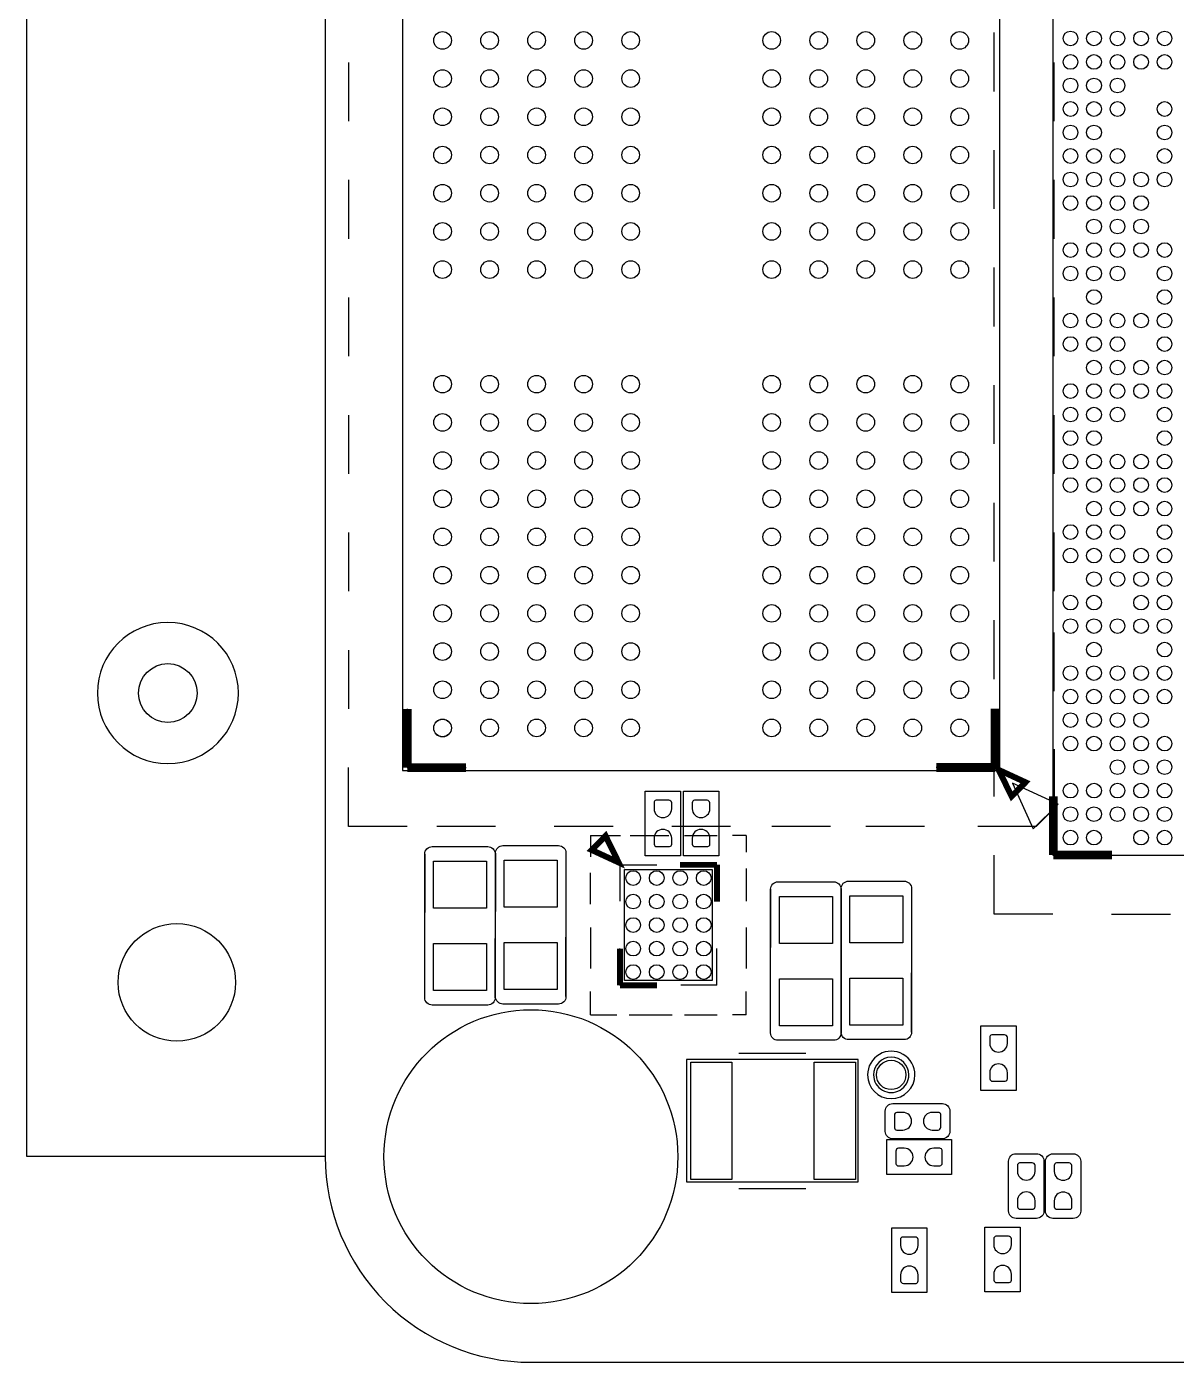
# Model space of a CAD drawing. Extents: x 24 to 162, y 5 to 143.
# Drawn here: x 23.55 to 43.11, y 4.79 to 27.51 of the extents above; entities that cross this region are included whole.
import ezdxf

# ---------------------------------------------------------------- set-up
doc = ezdxf.new("R2010")
doc.units = 0
for name, color, linetype in [('BG_OUTLINE', 7, 'CONTINUOUS'), ('BG_SILKSCREEN_TOP', 7, 'CONTINUOUS'), ('PG_ASSEMBLY_TOP', 200, 'CONTINUOUS'), ('PG_SILKSCREEN_TOP', 73, 'CONTINUOUS'), ('PIN_TOP', 110, 'CONTINUOUS')]:
    doc.layers.add(name, color=color, linetype=linetype)

# ---------------------------------------------------------------- blocks, each defined once
blk = doc.blocks.new('FIGURE_CIRCLE')
blk.add_circle((0, 0), 0.5)

msp = doc.modelspace()

# ---------------------------------------------------------------- linework, layer by layer
at = {"layer": 'BG_OUTLINE'}
msp.add_lwpolyline([(28.629356, 8.286242), (23.549356, 8.286242), (23.549356, 125.614176), (28.629356, 125.614176), (28.629356, 101.14915)], dxfattribs=at)
msp.add_lwpolyline([(32.12973, 4.786376), (80.129634, 4.786376, 0.414205), (83.629246, 8.286242), (83.629246, 41.286176, 0.414226), (80.129634, 44.786296), (32.12973, 44.786296, 0.414268), (28.629356, 41.286176), (28.629356, 8.286242, 0.414248)], format="xyb", close=True, dxfattribs=at)
at = {"layer": 'BG_SILKSCREEN_TOP'}
for points, const_width in [([(30.025086, 15.904464), (30.025086, 14.904466)], 0.150114), ([(40.02532, 14.907514), (40.02532, 15.907512)], 0.150114), ([(30.025086, 14.904466), (31.025084, 14.904466)], 0.150114), ([(39.025322, 14.907514), (40.02532, 14.907514)], 0.150114), ([(40.086534, 14.867636), (40.307768, 14.417294), (40.543734, 14.656816), (40.086534, 14.867636)], 0.1016), ([(41.017698, 14.41831), (41.017698, 13.418312)], 0.150114), ([(33.619948, 13.292836), (33.398714, 13.743178), (33.162748, 13.503656), (33.619948, 13.292836)], 0.1016), ([(41.017698, 13.418312), (42.017696, 13.418312)], 0.150114), ([(35.293046, 13.251688), (34.665412, 13.251688)], 0.100076), ([(35.293046, 13.251688), (35.293046, 12.625578)], 0.100076), ([(35.293046, 13.251688), (35.293046, 12.625578)], 0.100076), ([(33.643062, 11.201654), (33.643062, 11.827764)], 0.100076), ([(33.643062, 11.201654), (33.643062, 11.827764)], 0.100076), ([(33.643062, 11.201654), (34.270696, 11.201654)], 0.100076), ([(33.643062, 11.201654), (34.270696, 11.201654)], 0.100076)]:
    msp.add_lwpolyline(points, dxfattribs=dict(at, const_width=const_width))
at = {"layer": 'PG_ASSEMBLY_TOP'}
for points in [[(29.944822, 29.981144), (29.944822, 14.856206)], [(40.104822, 14.856206), (40.104822, 29.981144)], [(29.944822, 14.856206), (40.104822, 14.856206)], [(34.073084, 13.405866), (34.073084, 14.505686)], [(34.073084, 14.505686), (34.673032, 14.505686)], [(34.673032, 14.505686), (34.673032, 13.405866)], [(34.72307, 13.405866), (34.72307, 14.505686)], [(34.72307, 14.505686), (35.323018, 14.505686)], [(35.323018, 14.505686), (35.323018, 13.405866)], [(30.322012, 10.991088), (30.322012, 13.434314)], [(30.449012, 13.561314), (31.393892, 13.561314)], [(31.520892, 13.434314), (31.520892, 10.991088)], [(31.525718, 11.008868), (31.525718, 13.452094)], [(31.652718, 13.579094), (32.597598, 13.579094)], [(32.724598, 13.452094), (32.724598, 11.008868)], [(34.673032, 13.405866), (34.073084, 13.405866)], [(35.323018, 13.405866), (34.72307, 13.405866)], [(36.334446, 12.963144), (37.279326, 12.963144)], [(37.533326, 12.974066), (38.478206, 12.974066)], [(36.207446, 10.392664), (36.207446, 12.836144)], [(37.406326, 10.403586), (37.406326, 12.847066)], [(37.406326, 12.836144), (37.406326, 10.392664)], [(38.605206, 12.847066), (38.605206, 10.403586)], [(31.393892, 10.864088), (30.449012, 10.864088)], [(32.597598, 10.881868), (31.652718, 10.881868)], [(39.784528, 9.413748), (39.784528, 10.513568)], [(39.784528, 10.513568), (40.38473, 10.513568)], [(40.38473, 10.513568), (40.38473, 9.413748)], [(37.279326, 10.265664), (36.334446, 10.265664)], [(38.478206, 10.276586), (37.533326, 10.276586)], [(40.38473, 9.413748), (39.784528, 9.413748)], [(38.283642, 9.189466), (39.129716, 9.189466)], [(38.156642, 8.716264), (38.156642, 9.062466)], [(39.256716, 9.062466), (39.256716, 8.716264)], [(38.182042, 8.579612), (39.281862, 8.579612)], [(38.182042, 7.97941), (38.182042, 8.579612)], [(39.129716, 8.589264), (38.283642, 8.589264)], [(39.281862, 8.579612), (39.281862, 7.97941)], [(40.256968, 7.362444), (40.256968, 8.208518)], [(40.383968, 8.335518), (40.73017, 8.335518)], [(40.85717, 8.208518), (40.85717, 7.362444)], [(40.883332, 7.360666), (40.883332, 8.20674)], [(41.010332, 8.33374), (41.356534, 8.33374)], [(41.483534, 8.20674), (41.483534, 7.360666)], [(39.281862, 7.97941), (38.182042, 7.97941)], [(38.266624, 5.973826), (38.266624, 7.073646)], [(38.266624, 7.073646), (38.866826, 7.073646)], [(38.866826, 7.073646), (38.866826, 5.973826)], [(39.85387, 5.986272), (39.85387, 7.086092)], [(39.85387, 7.086092), (40.453818, 7.086092)], [(40.73017, 7.235444), (40.383968, 7.235444)], [(40.453818, 7.086092), (40.453818, 5.986272)], [(41.356534, 7.233666), (41.010332, 7.233666)], [(38.866826, 5.973826), (38.266624, 5.973826)], [(40.453818, 5.986272), (39.85387, 5.986272)]]:
    msp.add_lwpolyline(points, dxfattribs=at)
for points in [[(27.151076, 16.174974, 1), (24.751284, 16.174974, 1)], [(38.558724, 9.677146, 1), (37.958452, 9.67697, 1)]]:
    msp.add_lwpolyline(points, format="xyb", close=True, dxfattribs=at)
for points in [[(30.322012, 13.434314, -0.414398), (30.449012, 13.561314)], [(31.393892, 13.561314, -0.414626), (31.520892, 13.434314)], [(31.525718, 13.452094, -0.41453), (31.652718, 13.579094)], [(32.597598, 13.579094, -0.414493), (32.724598, 13.452094)], [(36.207446, 12.836144, -0.414266), (36.334446, 12.963144)], [(37.279326, 12.963144, -0.414414), (37.406326, 12.836144)], [(37.406326, 12.847066, -0.414398), (37.533326, 12.974066)], [(38.478206, 12.974066, -0.414281), (38.605206, 12.847066)], [(30.449012, 10.864088, -0.414315), (30.322012, 10.991088)], [(31.520892, 10.991088, -0.414543), (31.393892, 10.864088)], [(31.652718, 10.881868, -0.414447), (31.525718, 11.008868)], [(32.724598, 11.008868, -0.41441), (32.597598, 10.881868)], [(36.334446, 10.265664, -0.414137), (36.207446, 10.392664)], [(37.406326, 10.392664, -0.414284), (37.279326, 10.265664)], [(37.533326, 10.276586, -0.414269), (37.406326, 10.403586)], [(38.605206, 10.403586, -0.414152), (38.478206, 10.276586)], [(38.156642, 9.062466, -0.414035), (38.283642, 9.189466)], [(39.129716, 9.189466, -0.413937), (39.256716, 9.062466)], [(38.283642, 8.589264, -0.41449), (38.156642, 8.716264)], [(39.256716, 8.716264, -0.414392), (39.129716, 8.589264)], [(40.256968, 8.208518, -0.414214), (40.383968, 8.335518)], [(40.73017, 8.335518, -0.414214), (40.85717, 8.208518)], [(40.883332, 8.20674, -0.414214), (41.010332, 8.33374)], [(41.356534, 8.33374, -0.414214), (41.483534, 8.20674)], [(40.383968, 7.235444, -0.414214), (40.256968, 7.362444)], [(40.85717, 7.362444, -0.414214), (40.73017, 7.235444)], [(41.010332, 7.233666, -0.414214), (40.883332, 7.360666)], [(41.483534, 7.360666, -0.414214), (41.356534, 7.233666)]]:
    msp.add_lwpolyline(points, format="xyb", dxfattribs=at)
for points in [[(33.723072, 11.281664), (33.723072, 13.171424), (35.21329, 13.171424), (35.21329, 11.281664)], [(34.77514, 7.854696), (37.69614, 7.854696), (37.69614, 9.937496), (34.77514, 9.937496)]]:
    msp.add_lwpolyline(points, close=True, dxfattribs=at)
at = {"layer": 'PG_SILKSCREEN_TOP'}
for points in [[(41.008808, 29.305504), (41.008808, 13.413994)], [(40.00881, 26.414222), (40.00881, 27.41422)], [(29.024834, 26.90622), (29.024834, 25.906222)], [(41.02481, 26.90622), (41.02481, 25.906222)], [(40.00881, 24.414226), (40.00881, 25.414224)], [(29.024834, 24.906224), (29.024834, 23.906226)], [(41.02481, 24.906224), (41.02481, 23.906226)], [(40.00881, 22.41423), (40.00881, 23.414228)], [(29.024834, 22.906228), (29.024834, 21.90623)], [(41.02481, 22.906228), (41.02481, 21.90623)], [(40.00881, 20.41398), (40.00881, 21.413978)], [(29.024834, 20.906232), (29.024834, 19.906234)], [(41.02481, 20.906232), (41.02481, 19.906234)], [(40.00881, 18.413984), (40.00881, 19.413982)], [(29.024834, 18.906236), (29.024834, 17.906238)], [(41.02481, 18.906236), (41.02481, 17.906238)], [(40.00881, 16.413988), (40.00881, 17.413986)], [(41.02481, 17.206214), (41.02481, 16.206216)], [(29.024834, 16.90624), (29.024834, 15.906242)], [(30.024832, 15.906242), (30.024832, 14.906244), (31.02483, 14.906244)], [(40.024812, 15.906242), (40.024812, 14.906244), (39.024814, 14.906244)], [(40.00881, 14.413992), (40.00881, 15.41399)], [(39.729918, 13.911326), (40.729916, 13.911326), (41.037002, 14.218412), (41.037002, 15.21841)], [(30.024832, 13.906246), (29.024834, 13.906246), (29.024834, 14.906244)], [(31.524956, 13.906246), (30.524958, 13.906246)], [(33.524952, 13.906246), (32.524954, 13.906246)], [(35.524948, 13.906246), (34.52495, 13.906246)], [(37.22497, 13.906246), (36.224972, 13.906246)], [(38.824916, 13.906246), (37.824918, 13.906246)], [(33.142936, 13.75156), (33.654492, 13.75156)], [(33.142936, 13.75156), (33.142936, 13.390372)], [(33.816798, 13.75156), (34.472372, 13.75156)], [(34.739834, 13.75156), (35.296602, 13.75156)], [(35.792918, 13.75156), (35.560254, 13.75156)], [(35.792918, 13.75156), (35.792918, 13.467334)], [(30.322012, 13.434314), (30.322012, 12.441936)], [(30.449012, 13.561314), (31.393892, 13.561314)], [(31.520892, 13.434314), (31.520892, 12.441936)], [(31.525718, 13.452094), (31.525718, 12.459716)], [(31.652718, 13.579094), (32.597598, 13.579094)], [(32.724598, 13.452094), (32.724598, 12.459716)], [(41.008808, 12.413996), (40.00881, 12.413996), (40.00881, 13.413994)], [(41.008808, 13.413994), (57.255918, 13.413994)], [(33.643062, 13.251688), (33.643062, 12.634214)], [(33.643062, 13.251688), (34.270696, 13.251688)], [(35.293046, 13.251688), (34.679636, 13.251688)], [(35.293046, 13.251688), (35.293046, 12.634214)], [(35.792918, 13.18768), (35.792918, 12.630912)], [(33.142936, 12.580874), (33.142936, 13.113766)], [(36.334446, 12.963144), (37.279326, 12.963144)], [(37.533326, 12.974066), (38.478206, 12.974066)], [(36.207446, 12.836144), (36.207446, 11.843512)], [(37.406326, 12.847066), (37.406326, 11.854434)], [(37.406326, 12.836144), (37.406326, 11.843512)], [(38.605206, 12.847066), (38.605206, 11.854434)], [(42.008806, 12.413996), (43.008804, 12.413996)], [(33.142936, 12.185396), (33.142936, 11.485372)], [(35.792918, 12.185396), (35.792918, 11.485372)], [(30.322012, 10.991088), (30.322012, 12.000484)], [(31.520892, 10.991088), (31.520892, 12.000484)], [(31.525718, 11.008868), (31.525718, 12.018264)], [(32.724598, 11.008868), (32.724598, 12.018264)], [(33.643062, 11.201654), (33.643062, 11.827764)], [(35.293046, 11.201654), (35.293046, 11.827764)], [(36.207446, 10.392664), (36.207446, 11.40206)], [(37.406326, 10.403586), (37.406326, 11.412982)], [(37.406326, 10.392664), (37.406326, 11.40206)], [(38.605206, 10.403586), (38.605206, 11.412982)], [(33.643062, 11.201654), (34.270696, 11.201654)], [(35.293046, 11.201654), (34.679636, 11.201654)], [(33.142936, 10.701528), (33.142936, 11.094466)], [(35.792918, 10.701528), (35.792918, 11.094466)], [(31.393892, 10.864088), (30.449012, 10.864088)], [(32.597598, 10.881868), (31.652718, 10.881868)], [(33.142936, 10.701528), (33.587436, 10.701528)], [(33.80105, 10.701528), (34.533078, 10.701528)], [(34.739834, 10.701528), (35.296602, 10.701528)], [(35.792918, 10.701528), (35.560254, 10.701528)], [(37.279326, 10.265664), (36.334446, 10.265664)], [(38.478206, 10.276586), (37.533326, 10.276586)], [(35.663886, 10.045954), (36.8046, 10.045954)], [(35.663886, 7.745984), (36.8046, 7.745984)]]:
    msp.add_lwpolyline(points, dxfattribs=at)
for points in [[(40.676322, 13.861796), (41.100502, 14.28623), (40.322754, 14.639798)], [(33.397952, 13.781532), (33.131506, 13.515086), (33.619948, 13.292836)]]:
    msp.add_lwpolyline(points, close=True, dxfattribs=at)
for points in [[(30.322012, 13.434314, -0.414398), (30.449012, 13.561314)], [(31.393892, 13.561314, -0.414626), (31.520892, 13.434314)], [(31.525718, 13.452094, -0.41453), (31.652718, 13.579094)], [(32.597598, 13.579094, -0.414493), (32.724598, 13.452094)], [(36.207446, 12.836144, -0.414266), (36.334446, 12.963144)], [(37.279326, 12.963144, -0.414414), (37.406326, 12.836144)], [(37.406326, 12.847066, -0.414398), (37.533326, 12.974066)], [(38.478206, 12.974066, -0.414281), (38.605206, 12.847066)], [(30.449012, 10.864088, -0.414315), (30.322012, 10.991088)], [(31.520892, 10.991088, -0.414543), (31.393892, 10.864088)], [(31.652718, 10.881868, -0.414447), (31.525718, 11.008868)], [(32.724598, 11.008868, -0.41441), (32.597598, 10.881868)], [(36.334446, 10.265664, -0.414137), (36.207446, 10.392664)], [(37.406326, 10.392664, -0.414284), (37.279326, 10.265664)], [(37.533326, 10.276586, -0.414269), (37.406326, 10.403586)], [(38.605206, 10.403586, -0.414152), (38.478206, 10.276586)], [(38.661848, 9.677146, 1.000097), (37.855398, 9.676892, 0.999903), (38.661848, 9.677146)]]:
    msp.add_lwpolyline(points, format="xyb", dxfattribs=at)
at = {"layer": 'PIN_TOP'}
for points in [[(34.523172, 14.205966), (34.523172, 14.307566, 0.375524), (34.474658, 14.349984), (34.258758, 14.349984, 0.365016), (34.222944, 14.307566), (34.222944, 14.205966, 0.99984)], [(35.173158, 14.205966), (35.173158, 14.307566, 0.375524), (35.124644, 14.349984), (34.908744, 14.349984, 0.365016), (34.87293, 14.307566), (34.87293, 14.205966, 0.99984)], [(34.222944, 13.705586), (34.222944, 13.603986, 0.375524), (34.271458, 13.561568), (34.487358, 13.561568, 0.365016), (34.523172, 13.603986), (34.523172, 13.705586, 0.99984)], [(34.87293, 13.705586), (34.87293, 13.603986, 0.375524), (34.921444, 13.561568), (35.137344, 13.561568, 0.365016), (35.173158, 13.603986), (35.173158, 13.705586, 0.99984)], [(40.23487, 10.213848), (40.23487, 10.315448, 0.375524), (40.186356, 10.357866), (39.970456, 10.357866, 0.365016), (39.934642, 10.315448), (39.934642, 10.213848, 0.99984)], [(39.934642, 9.713468), (39.934642, 9.611868, 0.375524), (39.983156, 9.56945), (40.199056, 9.56945, 0.365016), (40.23487, 9.611868), (40.23487, 9.713468, 0.99984)], [(38.456362, 9.039352), (38.354762, 9.039352, 0.375524), (38.312344, 8.990838), (38.312344, 8.774938, 0.365016), (38.354762, 8.739124), (38.456362, 8.739124, 0.99984)], [(38.956742, 8.739124), (39.058342, 8.739124, 0.375524), (39.10076, 8.787638), (39.10076, 9.003538, 0.365016), (39.058342, 9.039352), (38.956742, 9.039352, 0.99984)], [(38.481762, 8.429752), (38.380162, 8.429752, 0.375524), (38.337744, 8.381238), (38.337744, 8.165338, 0.365016), (38.380162, 8.129524), (38.481762, 8.129524, 0.99984)], [(38.982142, 8.129524), (39.083742, 8.129524, 0.375524), (39.12616, 8.178038), (39.12616, 8.393938, 0.365016), (39.083742, 8.429752), (38.982142, 8.429752, 0.99984)], [(40.70731, 8.035798), (40.70731, 8.137398, 0.375524), (40.658796, 8.179816), (40.442896, 8.179816, 0.365016), (40.407082, 8.137398), (40.407082, 8.035798, 0.99984)], [(41.333674, 8.03402), (41.333674, 8.13562, 0.375524), (41.28516, 8.178038), (41.06926, 8.178038, 0.365016), (41.033446, 8.13562), (41.033446, 8.03402, 0.99984)], [(40.407082, 7.535418), (40.407082, 7.433818, 0.375524), (40.455596, 7.3914), (40.671496, 7.3914, 0.365016), (40.70731, 7.433818), (40.70731, 7.535418, 0.99984)], [(41.033446, 7.53364), (41.033446, 7.43204, 0.375524), (41.08196, 7.389622), (41.29786, 7.389622, 0.365016), (41.333674, 7.43204), (41.333674, 7.53364, 0.99984)], [(38.716712, 6.773926), (38.716712, 6.875526, 0.375524), (38.668198, 6.917944), (38.452298, 6.917944, 0.365016), (38.416484, 6.875526), (38.416484, 6.773926, 0.99984)], [(40.303958, 6.786372), (40.303958, 6.887972, 0.375524), (40.255444, 6.93039), (40.039544, 6.93039, 0.365016), (40.00373, 6.887972), (40.00373, 6.786372, 0.99984)], [(38.416484, 6.273546), (38.416484, 6.171946, 0.375524), (38.464998, 6.129528), (38.680898, 6.129528, 0.365016), (38.716712, 6.171946), (38.716712, 6.273546, 0.99984)], [(40.00373, 6.285992), (40.00373, 6.184392, 0.375524), (40.052244, 6.141974), (40.268144, 6.141974, 0.365016), (40.303958, 6.184392), (40.303958, 6.285992, 0.99984)]]:
    msp.add_lwpolyline(points, format="xyb", close=True, dxfattribs=at)
for points in [[(31.371413, 12.512802), (30.471491, 12.512802), (30.471491, 13.312902), (31.371413, 13.312902)], [(32.575119, 12.530582), (31.675197, 12.530582), (31.675197, 13.330682), (32.575119, 13.330682)], [(37.256847, 11.914378), (36.356925, 11.914378), (36.356925, 12.714478), (37.256847, 12.714478)], [(38.455727, 11.9253), (37.555805, 11.9253), (37.555805, 12.7254), (38.455727, 12.7254)], [(31.371413, 11.112754), (30.471491, 11.112754), (30.471491, 11.912854), (31.371413, 11.912854)], [(32.575119, 11.130534), (31.675197, 11.130534), (31.675197, 11.930634), (32.575119, 11.930634)], [(37.256847, 10.51433), (36.356925, 10.51433), (36.356925, 11.31443), (37.256847, 11.31443)], [(38.455727, 10.525252), (37.555805, 10.525252), (37.555805, 11.325352), (38.455727, 11.325352)], [(34.848292, 7.896098), (34.848292, 9.896094), (35.548316, 9.896094), (35.548316, 7.896098)], [(36.948364, 7.896098), (36.948364, 9.896094), (37.648388, 9.896094), (37.648388, 7.896098)]]:
    msp.add_lwpolyline(points, close=True, dxfattribs=at)
for centre, radius in [((30.62478, 27.281124), 0.149987), ((31.42488, 27.281124), 0.149987), ((32.224726, 27.281124), 0.149987), ((33.024826, 27.281124), 0.149987), ((33.824926, 27.281124), 0.149987), ((36.224718, 27.281124), 0.149987), ((37.024818, 27.281124), 0.149987), ((37.824918, 27.281124), 0.149987), ((38.624764, 27.281124), 0.149987), ((39.424864, 27.281124), 0.149987), ((41.309036, 27.314144), 0.124968), ((41.708832, 27.314144), 0.124968), ((42.108882, 27.314144), 0.124968), ((42.508932, 27.314144), 0.124968), ((42.908982, 27.314144), 0.124968), ((41.309036, 26.914094), 0.124968), ((41.708832, 26.914094), 0.124968), ((42.108882, 26.914094), 0.124968), ((42.508932, 26.914094), 0.124968), ((42.908982, 26.914094), 0.124968), ((30.62478, 26.631138), 0.149987), ((31.42488, 26.631138), 0.149987), ((32.224726, 26.631138), 0.149987), ((33.024826, 26.631138), 0.149987), ((33.824926, 26.631138), 0.149987), ((36.224718, 26.631138), 0.149987), ((37.024818, 26.631138), 0.149987), ((37.824918, 26.631138), 0.149987), ((38.624764, 26.631138), 0.149987), ((39.424864, 26.631138), 0.149987), ((41.309036, 26.514044), 0.124968), ((41.708832, 26.514044), 0.124968), ((42.108882, 26.514044), 0.124968), ((41.309036, 26.113994), 0.124968), ((41.708832, 26.113994), 0.124968), ((42.108882, 26.113994), 0.124968), ((42.908982, 26.113994), 0.124968), ((30.62478, 25.981152), 0.149987), ((31.42488, 25.981152), 0.149987), ((32.224726, 25.981152), 0.149987), ((33.024826, 25.981152), 0.149987), ((33.824926, 25.981152), 0.149987), ((36.224718, 25.981152), 0.149987), ((37.024818, 25.981152), 0.149987), ((37.824918, 25.981152), 0.149987), ((38.624764, 25.981152), 0.149987), ((39.424864, 25.981152), 0.149987), ((41.309036, 25.714198), 0.124968), ((41.708832, 25.714198), 0.124968), ((42.908982, 25.714198), 0.124968), ((30.62478, 25.331166), 0.149987), ((31.42488, 25.331166), 0.149987), ((32.224726, 25.331166), 0.149987), ((33.024826, 25.331166), 0.149987), ((33.824926, 25.331166), 0.149987), ((36.224718, 25.331166), 0.149987), ((37.024818, 25.331166), 0.149987), ((37.824918, 25.331166), 0.149987), ((38.624764, 25.331166), 0.149987), ((39.424864, 25.331166), 0.149987), ((41.309036, 25.314148), 0.124968), ((41.708832, 25.314148), 0.124968), ((42.108882, 25.314148), 0.124968), ((42.908982, 25.314148), 0.124968), ((41.309036, 24.914098), 0.124968), ((41.708832, 24.914098), 0.124968), ((42.108882, 24.914098), 0.124968), ((42.508932, 24.914098), 0.124968), ((42.908982, 24.914098), 0.124968), ((30.62478, 24.68118), 0.149987), ((31.42488, 24.68118), 0.149987), ((32.224726, 24.68118), 0.149987), ((33.024826, 24.68118), 0.149987), ((33.824926, 24.68118), 0.149987), ((36.224718, 24.68118), 0.149987), ((37.024818, 24.68118), 0.149987), ((37.824918, 24.68118), 0.149987), ((38.624764, 24.68118), 0.149987), ((39.424864, 24.68118), 0.149987), ((41.309036, 24.514048), 0.124968), ((41.708832, 24.514048), 0.124968), ((42.108882, 24.514048), 0.124968), ((42.508932, 24.514048), 0.124968), ((30.62478, 24.031194), 0.149987), ((31.42488, 24.031194), 0.149987), ((32.224726, 24.031194), 0.149987), ((33.024826, 24.031194), 0.149987), ((33.824926, 24.031194), 0.149987), ((36.224718, 24.031194), 0.149987), ((37.024818, 24.031194), 0.149987), ((37.824918, 24.031194), 0.149987), ((38.624764, 24.031194), 0.149987), ((39.424864, 24.031194), 0.149987), ((41.708832, 24.113998), 0.124968), ((42.108882, 24.113998), 0.124968), ((42.508932, 24.113998), 0.124968), ((41.309036, 23.714202), 0.124968), ((41.708832, 23.714202), 0.124968), ((42.108882, 23.714202), 0.124968), ((42.508932, 23.714202), 0.124968), ((42.908982, 23.714202), 0.124968), ((30.62478, 23.381208), 0.149987), ((31.42488, 23.381208), 0.149987), ((32.224726, 23.381208), 0.149987), ((33.024826, 23.381208), 0.149987), ((33.824926, 23.381208), 0.149987), ((36.224718, 23.381208), 0.149987), ((37.024818, 23.381208), 0.149987), ((37.824918, 23.381208), 0.149987), ((38.624764, 23.381208), 0.149987), ((39.424864, 23.381208), 0.149987), ((41.309036, 23.314152), 0.124968), ((41.708832, 23.314152), 0.124968), ((42.108882, 23.314152), 0.124968), ((42.908982, 23.314152), 0.124968), ((41.708832, 22.914102), 0.124968), ((42.908982, 22.914102), 0.124968), ((41.309036, 22.514052), 0.124968), ((41.708832, 22.514052), 0.124968), ((42.108882, 22.514052), 0.124968), ((42.508932, 22.514052), 0.124968), ((42.908982, 22.514052), 0.124968), ((41.309036, 22.114002), 0.124968), ((41.708832, 22.114002), 0.124968), ((42.108882, 22.114002), 0.124968), ((42.908982, 22.114002), 0.124968), ((41.708832, 21.714206), 0.124968), ((42.108882, 21.714206), 0.124968), ((42.508932, 21.714206), 0.124968), ((42.908982, 21.714206), 0.124968), ((30.62478, 21.430996), 0.149987), ((31.42488, 21.430996), 0.149987), ((32.224726, 21.430996), 0.149987), ((33.024826, 21.430996), 0.149987), ((33.824926, 21.430996), 0.149987), ((36.224718, 21.430996), 0.149987), ((37.024818, 21.430996), 0.149987), ((37.824918, 21.430996), 0.149987), ((38.624764, 21.430996), 0.149987), ((39.424864, 21.430996), 0.149987), ((41.309036, 21.314156), 0.124968), ((41.708832, 21.314156), 0.124968), ((42.108882, 21.314156), 0.124968), ((42.508932, 21.314156), 0.124968), ((42.908982, 21.314156), 0.124968), ((30.62478, 20.78101), 0.149987), ((31.42488, 20.78101), 0.149987), ((32.224726, 20.78101), 0.149987), ((33.024826, 20.78101), 0.149987), ((33.824926, 20.78101), 0.149987), ((36.224718, 20.78101), 0.149987), ((37.024818, 20.78101), 0.149987), ((37.824918, 20.78101), 0.149987), ((38.624764, 20.78101), 0.149987), ((39.424864, 20.78101), 0.149987), ((41.309036, 20.914106), 0.124968), ((41.708832, 20.914106), 0.124968), ((42.108882, 20.914106), 0.124968), ((42.908982, 20.914106), 0.124968), ((41.309036, 20.514056), 0.124968), ((41.708832, 20.514056), 0.124968), ((42.908982, 20.514056), 0.124968), ((30.62478, 20.131024), 0.149987), ((31.42488, 20.131024), 0.149987), ((32.224726, 20.131024), 0.149987), ((33.024826, 20.131024), 0.149987), ((33.824926, 20.131024), 0.149987), ((36.224718, 20.131024), 0.149987), ((37.024818, 20.131024), 0.149987), ((37.824918, 20.131024), 0.149987), ((38.624764, 20.131024), 0.149987), ((39.424864, 20.131024), 0.149987), ((41.309036, 20.114006), 0.124968), ((41.708832, 20.114006), 0.124968), ((42.108882, 20.114006), 0.124968), ((42.508932, 20.114006), 0.124968), ((42.908982, 20.114006), 0.124968), ((41.309036, 19.71421), 0.124968), ((41.708832, 19.71421), 0.124968), ((42.108882, 19.71421), 0.124968), ((42.508932, 19.71421), 0.124968), ((42.908982, 19.71421), 0.124968), ((30.62478, 19.481038), 0.149987), ((31.42488, 19.481038), 0.149987), ((32.224726, 19.481038), 0.149987), ((33.024826, 19.481038), 0.149987), ((33.824926, 19.481038), 0.149987), ((36.224718, 19.481038), 0.149987), ((37.024818, 19.481038), 0.149987), ((37.824918, 19.481038), 0.149987), ((38.624764, 19.481038), 0.149987), ((39.424864, 19.481038), 0.149987), ((41.708832, 19.31416), 0.124968), ((42.108882, 19.31416), 0.124968), ((42.508932, 19.31416), 0.124968), ((42.908982, 19.31416), 0.124968), ((30.62478, 18.831052), 0.149987), ((31.42488, 18.831052), 0.149987), ((32.224726, 18.831052), 0.149987), ((33.024826, 18.831052), 0.149987), ((33.824926, 18.831052), 0.149987), ((36.224718, 18.831052), 0.149987), ((37.024818, 18.831052), 0.149987), ((37.824918, 18.831052), 0.149987), ((38.624764, 18.831052), 0.149987), ((39.424864, 18.831052), 0.149987), ((41.309036, 18.91411), 0.124968), ((41.708832, 18.91411), 0.124968), ((42.108882, 18.91411), 0.124968), ((42.908982, 18.91411), 0.124968), ((41.309036, 18.51406), 0.124968), ((41.708832, 18.51406), 0.124968), ((42.108882, 18.51406), 0.124968), ((42.508932, 18.51406), 0.124968), ((42.908982, 18.51406), 0.124968), ((30.62478, 18.181066), 0.149987), ((31.42488, 18.181066), 0.149987), ((32.224726, 18.181066), 0.149987), ((33.024826, 18.181066), 0.149987), ((33.824926, 18.181066), 0.149987), ((36.224718, 18.181066), 0.149987), ((37.024818, 18.181066), 0.149987), ((37.824918, 18.181066), 0.149987), ((38.624764, 18.181066), 0.149987), ((39.424864, 18.181066), 0.149987), ((41.708832, 18.11401), 0.124968), ((42.108882, 18.11401), 0.124968), ((42.508932, 18.11401), 0.124968), ((42.908982, 18.11401), 0.124968), ((41.309036, 17.714214), 0.124968), ((41.708832, 17.714214), 0.124968), ((42.508932, 17.714214), 0.124968), ((42.908982, 17.714214), 0.124968), ((30.62478, 17.53108), 0.149987), ((31.42488, 17.53108), 0.149987), ((32.224726, 17.53108), 0.149987), ((33.024826, 17.53108), 0.149987), ((33.824926, 17.53108), 0.149987), ((36.224718, 17.53108), 0.149987), ((37.024818, 17.53108), 0.149987), ((37.824918, 17.53108), 0.149987), ((38.624764, 17.53108), 0.149987), ((39.424864, 17.53108), 0.149987), ((41.309036, 17.314164), 0.124968), ((41.708832, 17.314164), 0.124968), ((42.108882, 17.314164), 0.124968), ((42.508932, 17.314164), 0.124968), ((42.908982, 17.314164), 0.124968), ((30.62478, 16.881094), 0.149987), ((31.42488, 16.881094), 0.149987), ((32.224726, 16.881094), 0.149987), ((33.024826, 16.881094), 0.149987), ((33.824926, 16.881094), 0.149987), ((36.224718, 16.881094), 0.149987), ((37.024818, 16.881094), 0.149987), ((37.824918, 16.881094), 0.149987), ((38.624764, 16.881094), 0.149987), ((39.424864, 16.881094), 0.149987), ((41.708832, 16.914114), 0.124968), ((42.908982, 16.914114), 0.124968), ((25.95118, 16.174974), 0.499999), ((41.309036, 16.514064), 0.124968), ((41.708832, 16.514064), 0.124968), ((42.108882, 16.514064), 0.124968), ((42.508932, 16.514064), 0.124968), ((42.908982, 16.514064), 0.124968), ((30.62478, 16.231108), 0.149987), ((31.42488, 16.231108), 0.149987), ((32.224726, 16.231108), 0.149987), ((33.024826, 16.231108), 0.149987), ((33.824926, 16.231108), 0.149987), ((36.224718, 16.231108), 0.149987), ((37.024818, 16.231108), 0.149987), ((37.824918, 16.231108), 0.149987), ((38.624764, 16.231108), 0.149987), ((39.424864, 16.231108), 0.149987), ((41.309036, 16.114014), 0.124968), ((41.708832, 16.114014), 0.124968), ((42.108882, 16.114014), 0.124968), ((42.508932, 16.114014), 0.124968), ((42.908982, 16.114014), 0.124968), ((30.62478, 15.581122), 0.149987), ((31.42488, 15.581122), 0.149987), ((32.224726, 15.581122), 0.149987), ((33.024826, 15.581122), 0.149987), ((33.824926, 15.581122), 0.149987), ((36.224718, 15.581122), 0.149987), ((37.024818, 15.581122), 0.149987), ((37.824918, 15.581122), 0.149987), ((38.624764, 15.581122), 0.149987), ((39.424864, 15.581122), 0.149987), ((41.309036, 15.714218), 0.124968), ((41.708832, 15.714218), 0.124968), ((42.108882, 15.714218), 0.124968), ((42.508932, 15.714218), 0.124968), ((41.309036, 15.314168), 0.124968), ((41.708832, 15.314168), 0.124968), ((42.108882, 15.314168), 0.124968), ((42.508932, 15.314168), 0.124968), ((42.908982, 15.314168), 0.124968), ((42.108882, 14.914118), 0.124968), ((42.508932, 14.914118), 0.124968), ((42.908982, 14.914118), 0.124968), ((41.309036, 14.514068), 0.124968), ((41.709086, 14.514068), 0.124968), ((42.108882, 14.514068), 0.124968), ((42.508932, 14.514068), 0.124968), ((42.908982, 14.514068), 0.124968), ((41.309036, 14.114018), 0.124968), ((41.708832, 14.114018), 0.124968), ((42.108882, 14.114018), 0.124968), ((42.508932, 14.114018), 0.124968), ((42.908982, 14.114018), 0.124968), ((41.309036, 13.714222), 0.124968), ((41.708832, 13.714222), 0.124968), ((42.508932, 13.714222), 0.124968), ((42.908982, 13.714222), 0.124968), ((33.868106, 13.026644), 0.124968), ((34.268156, 13.026644), 0.124968), ((34.667952, 13.026644), 0.124968), ((35.068002, 13.026644), 0.124968), ((33.868106, 12.626594), 0.124968), ((34.268156, 12.626594), 0.124968), ((34.667952, 12.626594), 0.124968), ((35.068002, 12.626594), 0.124968), ((33.868106, 12.226544), 0.124968), ((34.268156, 12.226544), 0.124968), ((34.667952, 12.226544), 0.124968), ((35.068002, 12.226544), 0.124968), ((26.10358, 11.25093), 0.999998), ((33.868106, 11.826494), 0.124968), ((34.268156, 11.826494), 0.124968), ((34.667952, 11.826494), 0.124968), ((35.068002, 11.826494), 0.124968), ((33.868106, 11.426444), 0.124968), ((34.268156, 11.426444), 0.124968), ((34.667952, 11.426444), 0.124968), ((35.068002, 11.426444), 0.124968), ((32.128206, 8.285734), 2.499995), ((38.258496, 9.677146), 0.250063)]:
    msp.add_circle(centre, radius, dxfattribs=at)

# ---------------------------------------------------------------- block references
at = {"layer": 'BG_SILKSCREEN_TOP', "xscale": 0.299974, "yscale": 0.299974}
msp.add_blockref('FIGURE_CIRCLE', (30.625034, 15.579344), dxfattribs=at)

doc.saveas('drawing.dxf')
